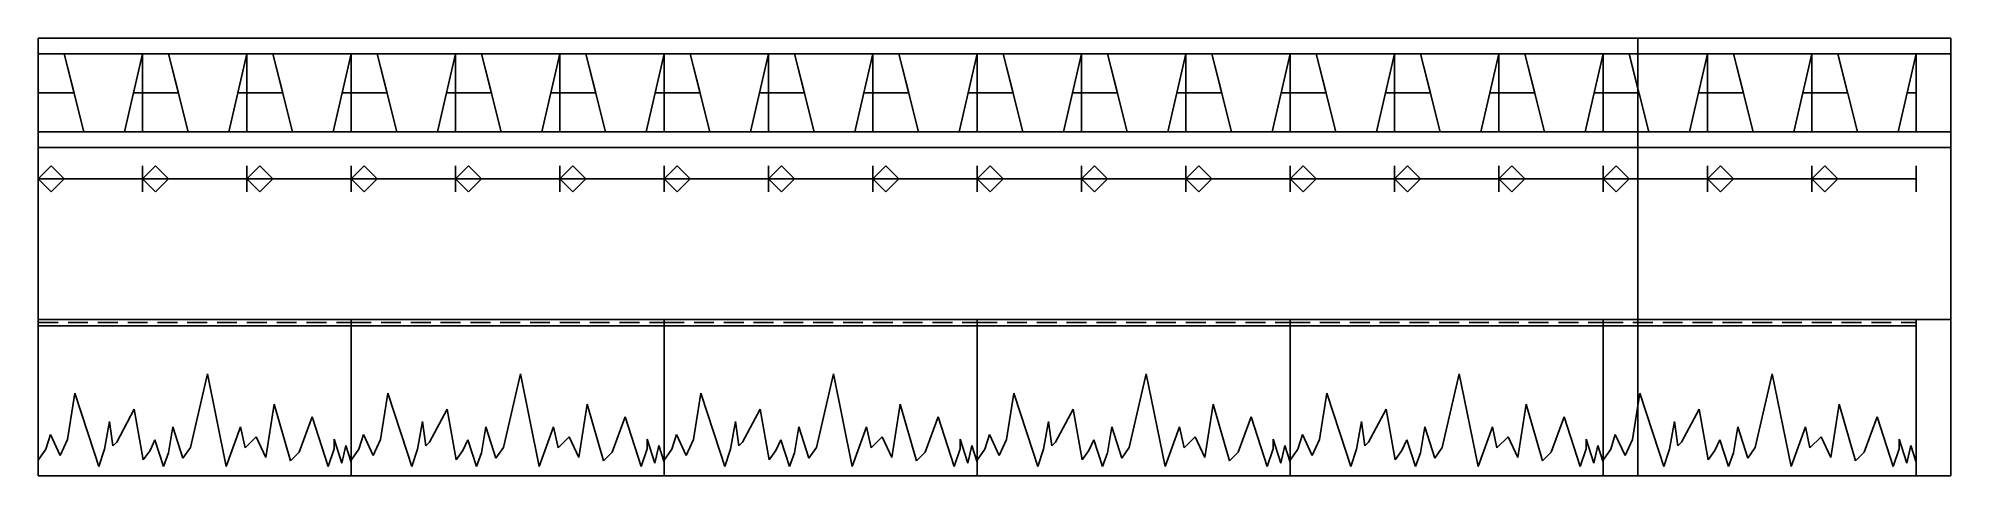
# Model space of a CAD drawing. Extents: x -611 to 0, y -110 to 30.
import ezdxf

# ---------------------------------------------------------------- set-up
doc = ezdxf.new("R2010")
doc.units = 0
doc.linetypes.add('HIDDEN', pattern=[9.525, 6.35, -3.175])
doc.layers.get('0').update_dxf_attribs({"linetype": 'CONTINUOUS'})

msp = doc.modelspace()

# ---------------------------------------------------------------- linework, layer by layer
at = {"linetype": 'CONTINUOUS'}
for p, q in [((-611.06, 30), (0, 30)), ((-611.06, -110), (-611.06, 30)), ((0, 30), (-611.06, 30)), ((-611.06, 30), (-611.06, 25)), ((-611.06, 25), (0, 25)), ((-611.06, 25), (0, 25)), ((-611.06, 25), (-611.06, 0)), ((-611.06, 25), (-577.73, 25)), ((-602.73, 25), (-611.06, 25)), ((-611.06, 25), (-611.06, 12.5)), ((-611.06, 25), (-602.73, 25)), ((-599.61, 12.5), (-602.73, 25)), ((-602.73, 25), (-596.48, 0)), ((-583.48, 0), (-577.73, 25)), ((-577.73, 25), (-580.61, 12.5)), ((-577.73, 25), (-577.73, 0)), ((-577.73, 12.5), (-577.73, 25)), ((-577.73, 25), (-577.73, 0)), ((-577.73, 25), (-544.4, 25)), ((-569.4, 25), (-577.73, 25)), ((-577.73, 25), (-577.73, 12.5)), ((-577.73, 25), (-569.4, 25)), ((-566.27, 12.5), (-569.4, 25)), ((-569.4, 25), (-563.15, 0)), ((-550.15, 0), (-544.4, 25)), ((-544.4, 25), (-547.27, 12.5)), ((-544.4, 25), (-544.4, 0)), ((-544.4, 12.5), (-544.4, 25)), ((-544.4, 25), (-544.4, 0)), ((-544.4, 25), (-511.06, 25)), ((-536.06, 25), (-544.4, 25)), ((-544.4, 25), (-544.4, 12.5)), ((-544.4, 25), (-536.06, 25)), ((-532.94, 12.5), (-536.06, 25)), ((-536.06, 25), (-529.81, 0)), ((-516.81, 0), (-511.06, 25)), ((-511.06, 25), (-513.94, 12.5)), ((-511.06, 25), (-511.06, 0)), ((-511.06, 12.5), (-511.06, 25)), ((-511.06, 25), (-511.06, 0)), ((-511.06, 25), (-477.73, 25)), ((-502.73, 25), (-511.06, 25)), ((-511.06, 25), (-511.06, 12.5)), ((-511.06, 25), (-502.73, 25)), ((-499.61, 12.5), (-502.73, 25)), ((-502.73, 25), (-496.48, 0)), ((-483.48, 0), (-477.73, 25)), ((-477.73, 25), (-480.61, 12.5)), ((-477.73, 25), (-477.73, 0)), ((-477.73, 12.5), (-477.73, 25)), ((-477.73, 25), (-477.73, 0)), ((-477.73, 25), (-444.4, 25)), ((-469.4, 25), (-477.73, 25)), ((-477.73, 25), (-477.73, 12.5)), ((-477.73, 25), (-469.4, 25)), ((-466.27, 12.5), (-469.4, 25)), ((-469.4, 25), (-463.15, 0)), ((-450.15, 0), (-444.4, 25)), ((-444.4, 25), (-447.27, 12.5)), ((-444.4, 25), (-444.4, 0)), ((-444.4, 12.5), (-444.4, 25)), ((-444.4, 25), (-444.4, 0)), ((-444.4, 25), (-411.06, 25)), ((-436.06, 25), (-444.4, 25)), ((-444.4, 25), (-444.4, 12.5)), ((-444.4, 25), (-436.06, 25)), ((-432.94, 12.5), (-436.06, 25)), ((-436.06, 25), (-429.81, 0)), ((-416.81, 0), (-411.06, 25)), ((-411.06, 25), (-413.94, 12.5)), ((-411.06, 25), (-411.06, 0)), ((-411.06, 12.5), (-411.06, 25)), ((-411.06, 25), (-411.06, 0)), ((-411.06, 25), (-377.73, 25)), ((-402.73, 25), (-411.06, 25)), ((-411.06, 25), (-411.06, 12.5)), ((-411.06, 25), (-402.73, 25)), ((-399.61, 12.5), (-402.73, 25)), ((-402.73, 25), (-396.48, 0)), ((-383.48, 0), (-377.73, 25)), ((-377.73, 25), (-380.61, 12.5)), ((-377.73, 25), (-377.73, 0)), ((-377.73, 12.5), (-377.73, 25)), ((-377.73, 25), (-377.73, 0)), ((-377.73, 25), (-344.4, 25)), ((-369.4, 25), (-377.73, 25)), ((-377.73, 25), (-377.73, 12.5)), ((-377.73, 25), (-369.4, 25)), ((-366.27, 12.5), (-369.4, 25)), ((-369.4, 25), (-363.15, 0)), ((-350.15, 0), (-344.4, 25)), ((-344.4, 25), (-347.27, 12.5)), ((-344.4, 25), (-344.4, 0)), ((-344.4, 12.5), (-344.4, 25)), ((-344.4, 25), (-344.4, 0)), ((-344.4, 25), (-311.06, 25)), ((-336.06, 25), (-344.4, 25)), ((-344.4, 25), (-344.4, 12.5)), ((-344.4, 25), (-336.06, 25)), ((-332.94, 12.5), (-336.06, 25)), ((-336.06, 25), (-329.81, 0)), ((-316.81, 0), (-311.06, 25)), ((-311.06, 25), (-313.94, 12.5)), ((-311.06, 25), (-311.06, 0)), ((-311.06, 12.5), (-311.06, 25)), ((-311.06, 25), (-311.06, 0)), ((-311.06, 25), (-277.73, 25)), ((-302.73, 25), (-311.06, 25)), ((-311.06, 25), (-311.06, 12.5)), ((-311.06, 25), (-302.73, 25)), ((-299.61, 12.5), (-302.73, 25)), ((-302.73, 25), (-296.48, 0)), ((-283.48, 0), (-277.73, 25)), ((-277.73, 25), (-280.61, 12.5)), ((-277.73, 25), (-277.73, 0)), ((-277.73, 12.5), (-277.73, 25)), ((-277.73, 25), (-277.73, 0)), ((-277.73, 25), (-244.4, 25)), ((-269.4, 25), (-277.73, 25)), ((-277.73, 25), (-277.73, 12.5)), ((-277.73, 25), (-269.4, 25)), ((-266.27, 12.5), (-269.4, 25)), ((-269.4, 25), (-263.15, 0)), ((-250.15, 0), (-244.4, 25)), ((-244.4, 25), (-247.27, 12.5)), ((-244.4, 25), (-244.4, 0)), ((-244.4, 12.5), (-244.4, 25)), ((-244.4, 25), (-244.4, 0)), ((-244.4, 25), (-211.06, 25)), ((-236.06, 25), (-244.4, 25)), ((-244.4, 25), (-244.4, 12.5)), ((-244.4, 25), (-236.06, 25)), ((-232.94, 12.5), (-236.06, 25)), ((-236.06, 25), (-229.81, 0)), ((-216.81, 0), (-211.06, 25)), ((-211.06, 25), (-213.94, 12.5)), ((-211.06, 25), (-211.06, 0)), ((-211.06, 12.5), (-211.06, 25)), ((-211.06, 25), (-211.06, 0)), ((-211.06, 25), (-177.73, 25)), ((-202.73, 25), (-211.06, 25)), ((-211.06, 25), (-211.06, 12.5)), ((-211.06, 25), (-202.73, 25)), ((-199.61, 12.5), (-202.73, 25)), ((-202.73, 25), (-196.48, 0)), ((-183.48, 0), (-177.73, 25)), ((-177.73, 25), (-180.61, 12.5)), ((-177.73, 25), (-177.73, 0)), ((-177.73, 12.5), (-177.73, 25)), ((-177.73, 25), (-177.73, 0)), ((-177.73, 25), (-144.4, 25)), ((-169.4, 25), (-177.73, 25)), ((-177.73, 25), (-177.73, 12.5)), ((-177.73, 25), (-169.4, 25)), ((-166.27, 12.5), (-169.4, 25)), ((-169.4, 25), (-163.15, 0)), ((-150.15, 0), (-144.4, 25)), ((-144.4, 25), (-147.27, 12.5)), ((-144.4, 25), (-144.4, 0)), ((-144.4, 12.5), (-144.4, 25)), ((-144.4, 25), (-144.4, 0)), ((-144.4, 25), (-111.06, 25)), ((-136.06, 25), (-144.4, 25)), ((-144.4, 25), (-144.4, 12.5)), ((-144.4, 25), (-136.06, 25)), ((-132.94, 12.5), (-136.06, 25)), ((-136.06, 25), (-129.81, 0)), ((-116.81, 0), (-111.06, 25)), ((-111.06, 25), (-113.94, 12.5)), ((-111.06, 25), (-111.06, 0)), ((-111.06, 12.5), (-111.06, 25)), ((-111.06, 25), (-111.06, 0)), ((-111.06, 25), (-77.73, 25)), ((-102.73, 25), (-111.06, 25)), ((-111.06, 25), (-111.06, 12.5)), ((-111.06, 25), (-102.73, 25)), ((-99.61, 12.5), (-102.73, 25)), ((-102.73, 25), (-96.48, 0)), ((-100, 30), (-100, -110)), ((-83.48, 0), (-77.73, 25)), ((-77.73, 25), (-80.61, 12.5)), ((-77.73, 25), (-77.73, 0)), ((-77.73, 12.5), (-77.73, 25)), ((-77.73, 25), (-77.73, 0)), ((-77.73, 25), (-44.4, 25)), ((-69.4, 25), (-77.73, 25)), ((-77.73, 25), (-77.73, 12.5)), ((-77.73, 25), (-69.4, 25)), ((-66.27, 12.5), (-69.4, 25)), ((-69.4, 25), (-63.15, 0)), ((-50.15, 0), (-44.4, 25)), ((-44.4, 25), (-47.27, 12.5)), ((-44.4, 25), (-44.4, 0)), ((-44.4, 12.5), (-44.4, 25)), ((-44.4, 25), (-44.4, 0)), ((-44.4, 25), (-11.06, 25)), ((-36.06, 25), (-44.4, 25)), ((-44.4, 25), (-44.4, 12.5)), ((-44.4, 25), (-36.06, 25)), ((-32.94, 12.5), (-36.06, 25)), ((-36.06, 25), (-29.81, 0)), ((-16.81, 0), (-11.06, 25)), ((-11.06, 25), (-13.94, 12.5)), ((-11.06, 25), (-11.06, 0)), ((-11.06, 12.5), (-11.06, 25)), ((0, 30), (0, -110)), ((0, 25), (0, 30)), ((-611.06, 12.5), (-599.61, 12.5)), ((-580.61, 12.5), (-577.73, 12.5)), ((-577.73, 12.5), (-566.27, 12.5)), ((-547.27, 12.5), (-544.4, 12.5)), ((-544.4, 12.5), (-532.94, 12.5)), ((-513.94, 12.5), (-511.06, 12.5)), ((-511.06, 12.5), (-499.61, 12.5)), ((-480.61, 12.5), (-477.73, 12.5)), ((-477.73, 12.5), (-466.27, 12.5)), ((-447.27, 12.5), (-444.4, 12.5)), ((-444.4, 12.5), (-432.94, 12.5)), ((-413.94, 12.5), (-411.06, 12.5)), ((-411.06, 12.5), (-399.61, 12.5)), ((-380.61, 12.5), (-377.73, 12.5)), ((-377.73, 12.5), (-366.27, 12.5)), ((-347.27, 12.5), (-344.4, 12.5)), ((-344.4, 12.5), (-332.94, 12.5)), ((-313.94, 12.5), (-311.06, 12.5)), ((-311.06, 12.5), (-299.61, 12.5)), ((-280.61, 12.5), (-277.73, 12.5)), ((-277.73, 12.5), (-266.27, 12.5)), ((-247.27, 12.5), (-244.4, 12.5)), ((-244.4, 12.5), (-232.94, 12.5)), ((-213.94, 12.5), (-211.06, 12.5)), ((-211.06, 12.5), (-199.61, 12.5)), ((-180.61, 12.5), (-177.73, 12.5)), ((-177.73, 12.5), (-166.27, 12.5)), ((-147.27, 12.5), (-144.4, 12.5)), ((-144.4, 12.5), (-132.94, 12.5)), ((-113.94, 12.5), (-111.06, 12.5)), ((-111.06, 12.5), (-99.61, 12.5)), ((-80.61, 12.5), (-77.73, 12.5)), ((-77.73, 12.5), (-66.27, 12.5)), ((-47.27, 12.5), (-44.4, 12.5)), ((-44.4, 12.5), (-32.94, 12.5)), ((-13.94, 12.5), (-11.06, 12.5)), ((-611.06, 0), (0, 0)), ((0, 0), (-611.06, 0)), ((-611.06, 0), (-611.06, -5)), ((-577.73, 0), (-611.06, 0)), ((-596.48, 0), (-591.23, 0)), ((-589.23, 0), (-583.48, 0)), ((-544.4, 0), (-577.73, 0)), ((-563.15, 0), (-557.9, 0)), ((-555.9, 0), (-550.15, 0)), ((-511.06, 0), (-544.4, 0)), ((-529.81, 0), (-524.56, 0)), ((-522.56, 0), (-516.81, 0)), ((-477.73, 0), (-511.06, 0)), ((-496.48, 0), (-491.23, 0)), ((-489.23, 0), (-483.48, 0)), ((-444.4, 0), (-477.73, 0)), ((-463.15, 0), (-457.9, 0)), ((-455.9, 0), (-450.15, 0)), ((-411.06, 0), (-444.4, 0)), ((-429.81, 0), (-424.56, 0)), ((-422.56, 0), (-416.81, 0)), ((-377.73, 0), (-411.06, 0)), ((-396.48, 0), (-391.23, 0)), ((-389.23, 0), (-383.48, 0)), ((-344.4, 0), (-377.73, 0)), ((-363.15, 0), (-357.9, 0)), ((-355.9, 0), (-350.15, 0)), ((-311.06, 0), (-344.4, 0)), ((-329.81, 0), (-324.56, 0)), ((-322.56, 0), (-316.81, 0)), ((-277.73, 0), (-311.06, 0)), ((-296.48, 0), (-291.23, 0)), ((-289.23, 0), (-283.48, 0)), ((-244.4, 0), (-277.73, 0)), ((-263.15, 0), (-257.9, 0)), ((-255.9, 0), (-250.15, 0)), ((-211.06, 0), (-244.4, 0)), ((-229.81, 0), (-224.56, 0)), ((-222.56, 0), (-216.81, 0)), ((-177.73, 0), (-211.06, 0)), ((-196.48, 0), (-191.23, 0)), ((-189.23, 0), (-183.48, 0)), ((-144.4, 0), (-177.73, 0)), ((-163.15, 0), (-157.9, 0)), ((-155.9, 0), (-150.15, 0)), ((-111.06, 0), (-144.4, 0)), ((-129.81, 0), (-124.56, 0)), ((-122.56, 0), (-116.81, 0)), ((-77.73, 0), (-111.06, 0)), ((-96.48, 0), (-91.23, 0)), ((-89.23, 0), (-83.48, 0)), ((-44.4, 0), (-77.73, 0)), ((-63.15, 0), (-57.9, 0)), ((-55.9, 0), (-50.15, 0)), ((-11.06, 0), (-44.4, 0)), ((-29.81, 0), (-24.56, 0)), ((-22.56, 0), (-16.81, 0)), ((0, -5), (0, 0)), ((-611.06, -5), (0, -5)), ((0, -5), (-611.06, -5)), ((-611.06, -5), (-611.06, -60)), ((-611.06, -5), (0, -5)), ((0, -60), (0, -5)), ((-611.06, -10.83), (-611.06, -19.17)), ((-611.06, -15), (-606.9, -10.83)), ((-602.73, -15), (-606.9, -10.83)), ((-577.73, -10.83), (-577.73, -19.17)), ((-577.73, -10.83), (-577.73, -19.17)), ((-577.73, -15), (-573.56, -10.83)), ((-569.4, -15), (-573.56, -10.83)), ((-544.4, -10.83), (-544.4, -19.17)), ((-544.4, -15), (-540.23, -10.83)), ((-544.4, -10.83), (-544.4, -19.17)), ((-536.06, -15), (-540.23, -10.83)), ((-511.06, -10.83), (-511.06, -19.17)), ((-511.06, -10.83), (-511.06, -19.17)), ((-511.06, -15), (-506.9, -10.83)), ((-502.73, -15), (-506.9, -10.83)), ((-477.73, -10.83), (-477.73, -19.17)), ((-477.73, -10.83), (-477.73, -19.17)), ((-477.73, -15), (-473.56, -10.83)), ((-469.4, -15), (-473.56, -10.83)), ((-444.4, -10.83), (-444.4, -19.17)), ((-444.4, -10.83), (-444.4, -19.17)), ((-444.4, -15), (-440.23, -10.83)), ((-436.06, -15), (-440.23, -10.83)), ((-411.06, -10.83), (-411.06, -19.17)), ((-411.06, -10.83), (-411.06, -19.17)), ((-411.06, -15), (-406.9, -10.83)), ((-402.73, -15), (-406.9, -10.83)), ((-377.73, -10.83), (-377.73, -19.17)), ((-377.73, -10.83), (-377.73, -19.17)), ((-377.73, -15), (-373.56, -10.83)), ((-369.4, -15), (-373.56, -10.83)), ((-344.4, -10.83), (-344.4, -19.17)), ((-344.4, -10.83), (-344.4, -19.17)), ((-344.4, -15), (-340.23, -10.83)), ((-336.06, -15), (-340.23, -10.83)), ((-311.06, -10.83), (-311.06, -19.17)), ((-311.06, -10.83), (-311.06, -19.17)), ((-311.06, -15), (-306.9, -10.83)), ((-302.73, -15), (-306.9, -10.83)), ((-277.73, -10.83), (-277.73, -19.17)), ((-277.73, -10.83), (-277.73, -19.17)), ((-277.73, -15), (-273.56, -10.83)), ((-269.4, -15), (-273.56, -10.83)), ((-244.4, -10.83), (-244.4, -19.17)), ((-244.4, -10.83), (-244.4, -19.17)), ((-244.4, -15), (-240.23, -10.83)), ((-236.06, -15), (-240.23, -10.83)), ((-211.06, -10.83), (-211.06, -19.17)), ((-211.06, -10.83), (-211.06, -19.17)), ((-211.06, -15), (-206.9, -10.83)), ((-202.73, -15), (-206.9, -10.83)), ((-177.73, -10.83), (-177.73, -19.17)), ((-177.73, -10.83), (-177.73, -19.17)), ((-177.73, -15), (-173.56, -10.83)), ((-169.4, -15), (-173.56, -10.83)), ((-144.4, -10.83), (-144.4, -19.17)), ((-144.4, -10.83), (-144.4, -19.17)), ((-144.4, -15), (-140.23, -10.83)), ((-136.06, -15), (-140.23, -10.83)), ((-111.06, -10.83), (-111.06, -19.17)), ((-111.06, -10.83), (-111.06, -19.17)), ((-111.06, -15), (-106.9, -10.83)), ((-102.73, -15), (-106.9, -10.83)), ((-77.73, -10.83), (-77.73, -19.17)), ((-77.73, -10.83), (-77.73, -19.17)), ((-77.73, -15), (-73.56, -10.83)), ((-69.4, -15), (-73.56, -10.83)), ((-44.4, -10.83), (-44.4, -19.17)), ((-44.4, -10.83), (-44.4, -19.17)), ((-44.4, -15), (-40.23, -10.83)), ((-36.06, -15), (-40.23, -10.83)), ((-11.06, -10.83), (-11.06, -19.17)), ((-611.06, -15), (-577.73, -15)), ((-611.06, -15), (-606.9, -19.17)), ((-602.73, -15), (-606.9, -19.17)), ((-602.73, -15), (-577.73, -15)), ((-577.73, -15), (-544.4, -15)), ((-577.73, -15), (-573.56, -19.17)), ((-569.4, -15), (-573.56, -19.17)), ((-569.4, -15), (-544.4, -15)), ((-544.4, -15), (-511.06, -15)), ((-544.4, -15), (-540.23, -19.17)), ((-536.06, -15), (-540.23, -19.17)), ((-536.06, -15), (-511.06, -15)), ((-511.06, -15), (-477.73, -15)), ((-511.06, -15), (-506.9, -19.17)), ((-502.73, -15), (-506.9, -19.17)), ((-502.73, -15), (-477.73, -15)), ((-477.73, -15), (-444.4, -15)), ((-477.73, -15), (-473.56, -19.17)), ((-469.4, -15), (-473.56, -19.17)), ((-469.4, -15), (-444.4, -15)), ((-444.4, -15), (-411.06, -15)), ((-444.4, -15), (-440.23, -19.17)), ((-436.06, -15), (-440.23, -19.17)), ((-436.06, -15), (-411.06, -15)), ((-411.06, -15), (-377.73, -15)), ((-411.06, -15), (-406.9, -19.17)), ((-402.73, -15), (-406.9, -19.17)), ((-402.73, -15), (-377.73, -15)), ((-377.73, -15), (-344.4, -15)), ((-377.73, -15), (-373.56, -19.17)), ((-369.4, -15), (-373.56, -19.17)), ((-369.4, -15), (-344.4, -15)), ((-344.4, -15), (-311.06, -15)), ((-344.4, -15), (-340.23, -19.17)), ((-336.06, -15), (-340.23, -19.17)), ((-336.06, -15), (-311.06, -15)), ((-311.06, -15), (-277.73, -15)), ((-311.06, -15), (-306.9, -19.17)), ((-302.73, -15), (-306.9, -19.17)), ((-302.73, -15), (-277.73, -15)), ((-277.73, -15), (-244.4, -15)), ((-277.73, -15), (-273.56, -19.17)), ((-269.4, -15), (-273.56, -19.17)), ((-269.4, -15), (-244.4, -15)), ((-244.4, -15), (-211.06, -15)), ((-244.4, -15), (-240.23, -19.17)), ((-236.06, -15), (-240.23, -19.17)), ((-236.06, -15), (-211.06, -15)), ((-211.06, -15), (-177.73, -15)), ((-211.06, -15), (-206.9, -19.17)), ((-202.73, -15), (-206.9, -19.17)), ((-202.73, -15), (-177.73, -15)), ((-177.73, -15), (-144.4, -15)), ((-177.73, -15), (-173.56, -19.17)), ((-169.4, -15), (-173.56, -19.17)), ((-169.4, -15), (-144.4, -15)), ((-144.4, -15), (-111.06, -15)), ((-144.4, -15), (-140.23, -19.17)), ((-136.06, -15), (-140.23, -19.17)), ((-136.06, -15), (-111.06, -15)), ((-111.06, -15), (-77.73, -15)), ((-111.06, -15), (-106.9, -19.17)), ((-102.73, -15), (-106.9, -19.17)), ((-102.73, -15), (-77.73, -15)), ((-77.73, -15), (-44.4, -15)), ((-77.73, -15), (-73.56, -19.17)), ((-69.4, -15), (-73.56, -19.17)), ((-69.4, -15), (-44.4, -15)), ((-44.4, -15), (-11.06, -15)), ((-44.4, -15), (-40.23, -19.17)), ((-36.06, -15), (-40.23, -19.17)), ((-36.06, -15), (-11.06, -15)), ((-611.06, -60), (0, -60)), ((-611.06, -60), (0, -60)), ((-611.06, -60), (-611.06, -110)), ((-611.06, -60), (-511.06, -60)), ((-511.06, -60), (-611.06, -60)), ((-611.06, -60), (-611.06, -110)), ((-511.06, -60), (-611.06, -60)), ((-611.06, -60), (-611.06, -104.99)), ((-511.06, -60), (-611.06, -60)), ((-611.06, -60), (-611.06, -104.99)), ((-611.06, -60), (-511.06, -60)), ((-511.06, -110), (-511.06, -60)), ((-511.06, -105.59), (-511.06, -60)), ((-511.06, -105.59), (-511.06, -60)), ((-511.06, -60), (-511.06, -110)), ((-511.06, -60), (-411.06, -60)), ((-411.06, -60), (-511.06, -60)), ((-511.06, -60), (-511.06, -110)), ((-411.06, -60), (-511.06, -60)), ((-511.06, -60), (-511.06, -104.99)), ((-411.06, -60), (-511.06, -60)), ((-511.06, -60), (-511.06, -104.99)), ((-511.06, -60), (-411.06, -60)), ((-411.06, -110), (-411.06, -60)), ((-411.06, -105.59), (-411.06, -60)), ((-411.06, -105.59), (-411.06, -60)), ((-411.06, -60), (-411.06, -110)), ((-411.06, -60), (-311.06, -60)), ((-311.06, -60), (-411.06, -60)), ((-411.06, -60), (-411.06, -110)), ((-311.06, -60), (-411.06, -60)), ((-411.06, -60), (-411.06, -104.99)), ((-311.06, -60), (-411.06, -60)), ((-411.06, -60), (-411.06, -104.99)), ((-411.06, -60), (-311.06, -60)), ((-311.06, -110), (-311.06, -60)), ((-311.06, -105.59), (-311.06, -60)), ((-311.06, -105.59), (-311.06, -60)), ((-311.06, -60), (-311.06, -110)), ((-311.06, -60), (-211.06, -60)), ((-211.06, -60), (-311.06, -60)), ((-311.06, -60), (-311.06, -110)), ((-211.06, -60), (-311.06, -60)), ((-311.06, -60), (-311.06, -104.99)), ((-211.06, -60), (-311.06, -60)), ((-311.06, -60), (-311.06, -104.99)), ((-311.06, -60), (-211.06, -60)), ((-211.06, -110), (-211.06, -60)), ((-211.06, -105.59), (-211.06, -60)), ((-211.06, -105.59), (-211.06, -60)), ((-211.06, -60), (-211.06, -110)), ((-211.06, -60), (-111.06, -60)), ((-111.06, -60), (-211.06, -60)), ((-211.06, -60), (-211.06, -110)), ((-111.06, -60), (-211.06, -60)), ((-211.06, -60), (-211.06, -104.99)), ((-111.06, -60), (-211.06, -60)), ((-211.06, -60), (-211.06, -104.99)), ((-211.06, -60), (-111.06, -60)), ((-111.06, -110), (-111.06, -60)), ((-111.06, -105.59), (-111.06, -60)), ((-111.06, -105.59), (-111.06, -60)), ((-111.06, -60), (-111.06, -110)), ((-111.06, -60), (-11.06, -60)), ((-11.06, -60), (-111.06, -60)), ((-111.06, -60), (-111.06, -110)), ((-11.06, -60), (-111.06, -60)), ((-111.06, -60), (-111.06, -104.99)), ((-11.06, -60), (-111.06, -60)), ((-111.06, -60), (-111.06, -104.99)), ((-111.06, -60), (-11.06, -60)), ((-11.06, -110), (-11.06, -60)), ((-11.06, -105.59), (-11.06, -60)), ((-11.06, -105.59), (-11.06, -60)), ((-611.06, -62), (-511.06, -62)), ((-511.06, -62), (-411.06, -62)), ((-411.06, -62), (-311.06, -62)), ((-311.06, -62), (-211.06, -62)), ((-211.06, -62), (-111.06, -62)), ((-111.06, -62), (-11.06, -62)), ((-562.45, -100.93), (-557.02, -77.42)), ((-562.45, -100.93), (-557.02, -77.42)), ((-557.02, -77.42), (-551.01, -107)), ((-557.02, -77.42), (-551.01, -107)), ((-462.45, -100.93), (-457.02, -77.42)), ((-462.45, -100.93), (-457.02, -77.42)), ((-457.02, -77.42), (-451.01, -107)), ((-457.02, -77.42), (-451.01, -107)), ((-362.45, -100.93), (-357.02, -77.42)), ((-362.45, -100.93), (-357.02, -77.42)), ((-357.02, -77.42), (-351.01, -107)), ((-357.02, -77.42), (-351.01, -107)), ((-262.45, -100.93), (-257.02, -77.42)), ((-262.45, -100.93), (-257.02, -77.42)), ((-257.02, -77.42), (-251.01, -107)), ((-257.02, -77.42), (-251.01, -107)), ((-162.45, -100.93), (-157.02, -77.42)), ((-162.45, -100.93), (-157.02, -77.42)), ((-157.02, -77.42), (-151.01, -107)), ((-157.02, -77.42), (-151.01, -107)), ((-62.45, -100.93), (-57.02, -77.42)), ((-62.45, -100.93), (-57.02, -77.42)), ((-57.02, -77.42), (-51.01, -107)), ((-57.02, -77.42), (-51.01, -107)), ((-601.72, -98.34), (-599.35, -83.54)), ((-601.72, -98.34), (-599.35, -83.54)), ((-599.35, -83.54), (-593.19, -102.49)), ((-599.35, -83.54), (-593.19, -102.49)), ((-501.72, -98.34), (-499.35, -83.54)), ((-501.72, -98.34), (-499.35, -83.54)), ((-499.35, -83.54), (-493.19, -102.49)), ((-499.35, -83.54), (-493.19, -102.49)), ((-401.72, -98.34), (-399.35, -83.54)), ((-401.72, -98.34), (-399.35, -83.54)), ((-399.35, -83.54), (-393.19, -102.49)), ((-399.35, -83.54), (-393.19, -102.49)), ((-301.72, -98.34), (-299.35, -83.54)), ((-301.72, -98.34), (-299.35, -83.54)), ((-299.35, -83.54), (-293.19, -102.49)), ((-299.35, -83.54), (-293.19, -102.49)), ((-201.72, -98.34), (-199.35, -83.54)), ((-201.72, -98.34), (-199.35, -83.54)), ((-199.35, -83.54), (-193.19, -102.49)), ((-199.35, -83.54), (-193.19, -102.49)), ((-101.72, -98.34), (-99.35, -83.54)), ((-101.72, -98.34), (-99.35, -83.54)), ((-99.35, -83.54), (-93.19, -102.49)), ((-99.35, -83.54), (-93.19, -102.49)), ((-586, -99.2), (-580.38, -88.63)), ((-586, -99.2), (-580.38, -88.63)), ((-580.38, -88.63), (-577.5, -104.94)), ((-580.38, -88.63), (-577.5, -104.94)), ((-538.35, -104.14), (-535.63, -87.12)), ((-538.35, -104.14), (-535.63, -87.12)), ((-535.63, -87.12), (-530.44, -105.2)), ((-535.63, -87.12), (-530.44, -105.2)), ((-527.66, -102.42), (-523.55, -91.13)), ((-527.66, -102.42), (-523.55, -91.13)), ((-523.55, -91.13), (-518.39, -107)), ((-523.55, -91.13), (-518.39, -107)), ((-486, -99.2), (-480.38, -88.63)), ((-486, -99.2), (-480.38, -88.63)), ((-480.38, -88.63), (-477.5, -104.94)), ((-480.38, -88.63), (-477.5, -104.94)), ((-438.35, -104.14), (-435.63, -87.12)), ((-438.35, -104.14), (-435.63, -87.12)), ((-435.63, -87.12), (-430.44, -105.2)), ((-435.63, -87.12), (-430.44, -105.2)), ((-427.66, -102.42), (-423.55, -91.13)), ((-427.66, -102.42), (-423.55, -91.13)), ((-423.55, -91.13), (-418.39, -107)), ((-423.55, -91.13), (-418.39, -107)), ((-386, -99.2), (-380.38, -88.63)), ((-386, -99.2), (-380.38, -88.63)), ((-380.38, -88.63), (-377.5, -104.94)), ((-380.38, -88.63), (-377.5, -104.94)), ((-338.35, -104.14), (-335.63, -87.12)), ((-338.35, -104.14), (-335.63, -87.12)), ((-335.63, -87.12), (-330.44, -105.2)), ((-335.63, -87.12), (-330.44, -105.2)), ((-327.66, -102.42), (-323.55, -91.13)), ((-327.66, -102.42), (-323.55, -91.13)), ((-323.55, -91.13), (-318.39, -107)), ((-323.55, -91.13), (-318.39, -107)), ((-286, -99.2), (-280.38, -88.63)), ((-286, -99.2), (-280.38, -88.63)), ((-280.38, -88.63), (-277.5, -104.94)), ((-280.38, -88.63), (-277.5, -104.94)), ((-238.35, -104.14), (-235.63, -87.12)), ((-238.35, -104.14), (-235.63, -87.12)), ((-235.63, -87.12), (-230.44, -105.2)), ((-235.63, -87.12), (-230.44, -105.2)), ((-227.66, -102.42), (-223.55, -91.13)), ((-227.66, -102.42), (-223.55, -91.13)), ((-223.55, -91.13), (-218.39, -107)), ((-223.55, -91.13), (-218.39, -107)), ((-186, -99.2), (-180.38, -88.63)), ((-186, -99.2), (-180.38, -88.63)), ((-180.38, -88.63), (-177.5, -104.94)), ((-180.38, -88.63), (-177.5, -104.94)), ((-138.35, -104.14), (-135.63, -87.12)), ((-138.35, -104.14), (-135.63, -87.12)), ((-135.63, -87.12), (-130.44, -105.2)), ((-135.63, -87.12), (-130.44, -105.2)), ((-127.66, -102.42), (-123.55, -91.13)), ((-127.66, -102.42), (-123.55, -91.13)), ((-123.55, -91.13), (-118.39, -107)), ((-123.55, -91.13), (-118.39, -107)), ((-86, -99.2), (-80.38, -88.63)), ((-86, -99.2), (-80.38, -88.63)), ((-80.38, -88.63), (-77.5, -104.94)), ((-80.38, -88.63), (-77.5, -104.94)), ((-38.35, -104.14), (-35.63, -87.12)), ((-38.35, -104.14), (-35.63, -87.12)), ((-35.63, -87.12), (-30.44, -105.2)), ((-35.63, -87.12), (-30.44, -105.2)), ((-27.66, -102.42), (-23.55, -91.13)), ((-27.66, -102.42), (-23.55, -91.13)), ((-23.55, -91.13), (-18.39, -107)), ((-23.55, -91.13), (-18.39, -107)), ((-608.64, -101.53), (-607.17, -96.74)), ((-608.64, -101.53), (-607.17, -96.74)), ((-607.17, -96.74), (-604.02, -103.51)), ((-607.17, -96.74), (-604.02, -103.51)), ((-589.89, -101.53), (-588.27, -92.63)), ((-589.89, -101.53), (-588.27, -92.63)), ((-588.27, -92.63), (-587.18, -100.38)), ((-588.27, -92.63), (-587.18, -100.38)), ((-569.42, -102.65), (-568.08, -94.29)), ((-569.42, -102.65), (-568.08, -94.29)), ((-568.08, -94.29), (-564.82, -104.31)), ((-568.08, -94.29), (-564.82, -104.31)), ((-551.01, -107), (-546.41, -94.37)), ((-551.01, -107), (-546.41, -94.37)), ((-546.41, -94.37), (-544.98, -101.04)), ((-546.41, -94.37), (-544.98, -101.04)), ((-544.98, -101.04), (-541.44, -97.51)), ((-544.98, -101.04), (-541.44, -97.51)), ((-541.44, -97.51), (-538.35, -104.14)), ((-541.44, -97.51), (-538.35, -104.14)), ((-508.64, -101.53), (-507.17, -96.74)), ((-508.64, -101.53), (-507.17, -96.74)), ((-507.17, -96.74), (-504.02, -103.51)), ((-507.17, -96.74), (-504.02, -103.51)), ((-489.89, -101.53), (-488.27, -92.63)), ((-489.89, -101.53), (-488.27, -92.63)), ((-488.27, -92.63), (-487.18, -100.38)), ((-488.27, -92.63), (-487.18, -100.38)), ((-469.42, -102.65), (-468.08, -94.29)), ((-469.42, -102.65), (-468.08, -94.29)), ((-468.08, -94.29), (-464.82, -104.31)), ((-468.08, -94.29), (-464.82, -104.31)), ((-451.01, -107), (-446.41, -94.37)), ((-451.01, -107), (-446.41, -94.37)), ((-446.41, -94.37), (-444.98, -101.04)), ((-446.41, -94.37), (-444.98, -101.04)), ((-444.98, -101.04), (-441.44, -97.51)), ((-444.98, -101.04), (-441.44, -97.51)), ((-441.44, -97.51), (-438.35, -104.14)), ((-441.44, -97.51), (-438.35, -104.14)), ((-408.64, -101.53), (-407.17, -96.74)), ((-408.64, -101.53), (-407.17, -96.74)), ((-407.17, -96.74), (-404.02, -103.51)), ((-407.17, -96.74), (-404.02, -103.51)), ((-389.89, -101.53), (-388.27, -92.63)), ((-389.89, -101.53), (-388.27, -92.63)), ((-388.27, -92.63), (-387.18, -100.38)), ((-388.27, -92.63), (-387.18, -100.38)), ((-369.42, -102.65), (-368.08, -94.29)), ((-369.42, -102.65), (-368.08, -94.29)), ((-368.08, -94.29), (-364.82, -104.31)), ((-368.08, -94.29), (-364.82, -104.31)), ((-351.01, -107), (-346.41, -94.37)), ((-351.01, -107), (-346.41, -94.37)), ((-346.41, -94.37), (-344.98, -101.04)), ((-346.41, -94.37), (-344.98, -101.04)), ((-344.98, -101.04), (-341.44, -97.51)), ((-344.98, -101.04), (-341.44, -97.51)), ((-341.44, -97.51), (-338.35, -104.14)), ((-341.44, -97.51), (-338.35, -104.14)), ((-308.64, -101.53), (-307.17, -96.74)), ((-308.64, -101.53), (-307.17, -96.74)), ((-307.17, -96.74), (-304.02, -103.51)), ((-307.17, -96.74), (-304.02, -103.51)), ((-289.89, -101.53), (-288.27, -92.63)), ((-289.89, -101.53), (-288.27, -92.63)), ((-288.27, -92.63), (-287.18, -100.38)), ((-288.27, -92.63), (-287.18, -100.38)), ((-269.42, -102.65), (-268.08, -94.29)), ((-269.42, -102.65), (-268.08, -94.29)), ((-268.08, -94.29), (-264.82, -104.31)), ((-268.08, -94.29), (-264.82, -104.31)), ((-251.01, -107), (-246.41, -94.37)), ((-251.01, -107), (-246.41, -94.37)), ((-246.41, -94.37), (-244.98, -101.04)), ((-246.41, -94.37), (-244.98, -101.04)), ((-244.98, -101.04), (-241.44, -97.51)), ((-244.98, -101.04), (-241.44, -97.51)), ((-241.44, -97.51), (-238.35, -104.14)), ((-241.44, -97.51), (-238.35, -104.14)), ((-208.64, -101.53), (-207.17, -96.74)), ((-208.64, -101.53), (-207.17, -96.74)), ((-207.17, -96.74), (-204.02, -103.51)), ((-207.17, -96.74), (-204.02, -103.51)), ((-189.89, -101.53), (-188.27, -92.63)), ((-189.89, -101.53), (-188.27, -92.63)), ((-188.27, -92.63), (-187.18, -100.38)), ((-188.27, -92.63), (-187.18, -100.38)), ((-169.42, -102.65), (-168.08, -94.29)), ((-169.42, -102.65), (-168.08, -94.29)), ((-168.08, -94.29), (-164.82, -104.31)), ((-168.08, -94.29), (-164.82, -104.31)), ((-151.01, -107), (-146.41, -94.37)), ((-151.01, -107), (-146.41, -94.37)), ((-146.41, -94.37), (-144.98, -101.04)), ((-146.41, -94.37), (-144.98, -101.04)), ((-144.98, -101.04), (-141.44, -97.51)), ((-144.98, -101.04), (-141.44, -97.51)), ((-141.44, -97.51), (-138.35, -104.14)), ((-141.44, -97.51), (-138.35, -104.14)), ((-108.64, -101.53), (-107.17, -96.74)), ((-108.64, -101.53), (-107.17, -96.74)), ((-107.17, -96.74), (-104.02, -103.51)), ((-107.17, -96.74), (-104.02, -103.51)), ((-89.89, -101.53), (-88.27, -92.63)), ((-89.89, -101.53), (-88.27, -92.63)), ((-88.27, -92.63), (-87.18, -100.38)), ((-88.27, -92.63), (-87.18, -100.38)), ((-69.42, -102.65), (-68.08, -94.29)), ((-69.42, -102.65), (-68.08, -94.29)), ((-68.08, -94.29), (-64.82, -104.31)), ((-68.08, -94.29), (-64.82, -104.31)), ((-51.01, -107), (-46.41, -94.37)), ((-51.01, -107), (-46.41, -94.37)), ((-46.41, -94.37), (-44.98, -101.04)), ((-46.41, -94.37), (-44.98, -101.04)), ((-44.98, -101.04), (-41.44, -97.51)), ((-44.98, -101.04), (-41.44, -97.51)), ((-41.44, -97.51), (-38.35, -104.14)), ((-41.44, -97.51), (-38.35, -104.14)), ((-611.06, -104.99), (-608.64, -101.53)), ((-611.06, -104.99), (-608.64, -101.53)), ((-604.02, -103.51), (-601.72, -98.34)), ((-604.02, -103.51), (-601.72, -98.34)), ((-593.19, -102.49), (-591.72, -107)), ((-593.19, -102.49), (-591.72, -107)), ((-591.72, -107), (-589.89, -101.53)), ((-591.72, -107), (-589.89, -101.53)), ((-587.18, -100.38), (-586, -99.2)), ((-587.18, -100.38), (-586, -99.2)), ((-577.5, -104.94), (-575.35, -101.86)), ((-577.5, -104.94), (-575.35, -101.86)), ((-575.35, -101.86), (-573.83, -98.46)), ((-575.35, -101.86), (-573.83, -98.46)), ((-573.83, -98.46), (-571.06, -107)), ((-573.83, -98.46), (-571.06, -107)), ((-571.06, -107), (-569.42, -102.65)), ((-571.06, -107), (-569.42, -102.65)), ((-564.82, -104.31), (-562.45, -100.93)), ((-564.82, -104.31), (-562.45, -100.93)), ((-530.44, -105.2), (-527.66, -102.42)), ((-530.44, -105.2), (-527.66, -102.42)), ((-518.39, -107), (-516.53, -101.39)), ((-518.39, -107), (-516.53, -101.39)), ((-516.53, -101.39), (-516.53, -98.29)), ((-516.53, -98.29), (-514.06, -105.92)), ((-516.53, -101.39), (-516.53, -98.29)), ((-516.53, -98.29), (-514.06, -105.92)), ((-514.06, -105.92), (-512.77, -100.35)), ((-514.06, -105.92), (-512.77, -100.35)), ((-512.77, -100.35), (-511.06, -105.59)), ((-512.77, -100.35), (-511.06, -105.59)), ((-511.06, -104.99), (-508.64, -101.53)), ((-511.06, -104.99), (-508.64, -101.53)), ((-504.02, -103.51), (-501.72, -98.34)), ((-504.02, -103.51), (-501.72, -98.34)), ((-493.19, -102.49), (-491.72, -107)), ((-493.19, -102.49), (-491.72, -107)), ((-491.72, -107), (-489.89, -101.53)), ((-491.72, -107), (-489.89, -101.53)), ((-487.18, -100.38), (-486, -99.2)), ((-487.18, -100.38), (-486, -99.2)), ((-477.5, -104.94), (-475.35, -101.86)), ((-477.5, -104.94), (-475.35, -101.86)), ((-475.35, -101.86), (-473.83, -98.46)), ((-475.35, -101.86), (-473.83, -98.46)), ((-473.83, -98.46), (-471.06, -107)), ((-473.83, -98.46), (-471.06, -107)), ((-471.06, -107), (-469.42, -102.65)), ((-471.06, -107), (-469.42, -102.65)), ((-464.82, -104.31), (-462.45, -100.93)), ((-464.82, -104.31), (-462.45, -100.93)), ((-430.44, -105.2), (-427.66, -102.42)), ((-430.44, -105.2), (-427.66, -102.42)), ((-418.39, -107), (-416.53, -101.39)), ((-418.39, -107), (-416.53, -101.39)), ((-416.53, -101.39), (-416.53, -98.29)), ((-416.53, -98.29), (-414.06, -105.92)), ((-416.53, -101.39), (-416.53, -98.29)), ((-416.53, -98.29), (-414.06, -105.92)), ((-414.06, -105.92), (-412.77, -100.35)), ((-414.06, -105.92), (-412.77, -100.35)), ((-412.77, -100.35), (-411.06, -105.59)), ((-412.77, -100.35), (-411.06, -105.59)), ((-411.06, -104.99), (-408.64, -101.53)), ((-411.06, -104.99), (-408.64, -101.53)), ((-404.02, -103.51), (-401.72, -98.34)), ((-404.02, -103.51), (-401.72, -98.34)), ((-393.19, -102.49), (-391.72, -107)), ((-393.19, -102.49), (-391.72, -107)), ((-391.72, -107), (-389.89, -101.53)), ((-391.72, -107), (-389.89, -101.53)), ((-387.18, -100.38), (-386, -99.2)), ((-387.18, -100.38), (-386, -99.2)), ((-377.5, -104.94), (-375.35, -101.86)), ((-377.5, -104.94), (-375.35, -101.86)), ((-375.35, -101.86), (-373.83, -98.46)), ((-375.35, -101.86), (-373.83, -98.46)), ((-373.83, -98.46), (-371.06, -107)), ((-373.83, -98.46), (-371.06, -107)), ((-371.06, -107), (-369.42, -102.65)), ((-371.06, -107), (-369.42, -102.65)), ((-364.82, -104.31), (-362.45, -100.93)), ((-364.82, -104.31), (-362.45, -100.93)), ((-330.44, -105.2), (-327.66, -102.42)), ((-330.44, -105.2), (-327.66, -102.42)), ((-318.39, -107), (-316.53, -101.39)), ((-318.39, -107), (-316.53, -101.39)), ((-316.53, -101.39), (-316.53, -98.29)), ((-316.53, -98.29), (-314.06, -105.92)), ((-316.53, -101.39), (-316.53, -98.29)), ((-316.53, -98.29), (-314.06, -105.92)), ((-314.06, -105.92), (-312.77, -100.35)), ((-314.06, -105.92), (-312.77, -100.35)), ((-312.77, -100.35), (-311.06, -105.59)), ((-312.77, -100.35), (-311.06, -105.59)), ((-311.06, -104.99), (-308.64, -101.53)), ((-311.06, -104.99), (-308.64, -101.53)), ((-304.02, -103.51), (-301.72, -98.34)), ((-304.02, -103.51), (-301.72, -98.34)), ((-293.19, -102.49), (-291.72, -107)), ((-293.19, -102.49), (-291.72, -107)), ((-291.72, -107), (-289.89, -101.53)), ((-291.72, -107), (-289.89, -101.53)), ((-287.18, -100.38), (-286, -99.2)), ((-287.18, -100.38), (-286, -99.2)), ((-277.5, -104.94), (-275.35, -101.86)), ((-277.5, -104.94), (-275.35, -101.86)), ((-275.35, -101.86), (-273.83, -98.46)), ((-275.35, -101.86), (-273.83, -98.46)), ((-273.83, -98.46), (-271.06, -107)), ((-273.83, -98.46), (-271.06, -107)), ((-271.06, -107), (-269.42, -102.65)), ((-271.06, -107), (-269.42, -102.65)), ((-264.82, -104.31), (-262.45, -100.93)), ((-264.82, -104.31), (-262.45, -100.93)), ((-230.44, -105.2), (-227.66, -102.42)), ((-230.44, -105.2), (-227.66, -102.42)), ((-218.39, -107), (-216.53, -101.39)), ((-218.39, -107), (-216.53, -101.39)), ((-216.53, -101.39), (-216.53, -98.29)), ((-216.53, -98.29), (-214.06, -105.92)), ((-216.53, -101.39), (-216.53, -98.29)), ((-216.53, -98.29), (-214.06, -105.92)), ((-214.06, -105.92), (-212.77, -100.35)), ((-214.06, -105.92), (-212.77, -100.35)), ((-212.77, -100.35), (-211.06, -105.59)), ((-212.77, -100.35), (-211.06, -105.59)), ((-211.06, -104.99), (-208.64, -101.53)), ((-211.06, -104.99), (-208.64, -101.53)), ((-204.02, -103.51), (-201.72, -98.34)), ((-204.02, -103.51), (-201.72, -98.34)), ((-193.19, -102.49), (-191.72, -107)), ((-193.19, -102.49), (-191.72, -107)), ((-191.72, -107), (-189.89, -101.53)), ((-191.72, -107), (-189.89, -101.53)), ((-187.18, -100.38), (-186, -99.2)), ((-187.18, -100.38), (-186, -99.2)), ((-177.5, -104.94), (-175.35, -101.86)), ((-177.5, -104.94), (-175.35, -101.86)), ((-175.35, -101.86), (-173.83, -98.46)), ((-175.35, -101.86), (-173.83, -98.46)), ((-173.83, -98.46), (-171.06, -107)), ((-173.83, -98.46), (-171.06, -107)), ((-171.06, -107), (-169.42, -102.65)), ((-171.06, -107), (-169.42, -102.65)), ((-164.82, -104.31), (-162.45, -100.93)), ((-164.82, -104.31), (-162.45, -100.93)), ((-130.44, -105.2), (-127.66, -102.42)), ((-130.44, -105.2), (-127.66, -102.42)), ((-118.39, -107), (-116.53, -101.39)), ((-118.39, -107), (-116.53, -101.39)), ((-116.53, -101.39), (-116.53, -98.29)), ((-116.53, -98.29), (-114.06, -105.92)), ((-116.53, -101.39), (-116.53, -98.29)), ((-116.53, -98.29), (-114.06, -105.92)), ((-114.06, -105.92), (-112.77, -100.35)), ((-114.06, -105.92), (-112.77, -100.35)), ((-112.77, -100.35), (-111.06, -105.59)), ((-112.77, -100.35), (-111.06, -105.59)), ((-111.06, -104.99), (-108.64, -101.53)), ((-111.06, -104.99), (-108.64, -101.53)), ((-104.02, -103.51), (-101.72, -98.34)), ((-104.02, -103.51), (-101.72, -98.34)), ((-93.19, -102.49), (-91.72, -107)), ((-93.19, -102.49), (-91.72, -107)), ((-91.72, -107), (-89.89, -101.53)), ((-91.72, -107), (-89.89, -101.53)), ((-87.18, -100.38), (-86, -99.2)), ((-87.18, -100.38), (-86, -99.2)), ((-77.5, -104.94), (-75.35, -101.86)), ((-77.5, -104.94), (-75.35, -101.86)), ((-75.35, -101.86), (-73.83, -98.46)), ((-75.35, -101.86), (-73.83, -98.46)), ((-73.83, -98.46), (-71.06, -107)), ((-73.83, -98.46), (-71.06, -107)), ((-71.06, -107), (-69.42, -102.65)), ((-71.06, -107), (-69.42, -102.65)), ((-64.82, -104.31), (-62.45, -100.93)), ((-64.82, -104.31), (-62.45, -100.93)), ((-30.44, -105.2), (-27.66, -102.42)), ((-30.44, -105.2), (-27.66, -102.42)), ((-18.39, -107), (-16.53, -101.39)), ((-18.39, -107), (-16.53, -101.39)), ((-16.53, -101.39), (-16.53, -98.29)), ((-16.53, -98.29), (-14.06, -105.92)), ((-16.53, -101.39), (-16.53, -98.29)), ((-16.53, -98.29), (-14.06, -105.92)), ((-14.06, -105.92), (-12.77, -100.35)), ((-14.06, -105.92), (-12.77, -100.35)), ((-12.77, -100.35), (-11.06, -105.59)), ((-12.77, -100.35), (-11.06, -105.59)), ((-611.06, -110), (0, -110)), ((-511.06, -110), (-611.06, -110)), ((-611.06, -110), (-511.06, -110)), ((-411.06, -110), (-511.06, -110)), ((-511.06, -110), (-411.06, -110)), ((-311.06, -110), (-411.06, -110)), ((-411.06, -110), (-311.06, -110)), ((-211.06, -110), (-311.06, -110)), ((-311.06, -110), (-211.06, -110)), ((-111.06, -110), (-211.06, -110)), ((-211.06, -110), (-111.06, -110)), ((-11.06, -110), (-111.06, -110)), ((-111.06, -110), (-11.06, -110))]:
    msp.add_line(p, q, dxfattribs=at)
at = {"linetype": 'HIDDEN'}
for p, q in [((-611.06, -61), (-511.06, -61)), ((-511.06, -61), (-411.06, -61)), ((-411.06, -61), (-311.06, -61)), ((-311.06, -61), (-211.06, -61)), ((-211.06, -61), (-111.06, -61)), ((-111.06, -61), (-11.06, -61))]:
    msp.add_line(p, q, dxfattribs=at)

doc.saveas('drawing.dxf')
